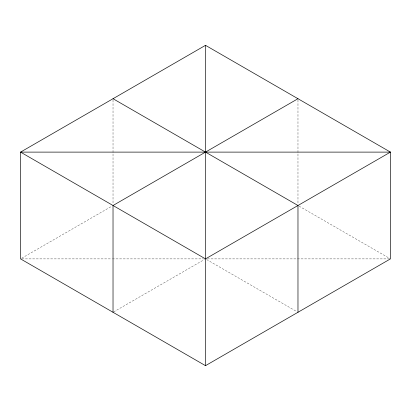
<?xml version="1.0" encoding="UTF-8"?>
<svg xmlns="http://www.w3.org/2000/svg" width="411" height="411" viewBox="0 0 411 411"><rect width="100%" height="100%" fill="white"/><g stroke="black" fill="none" stroke-linecap="round" stroke-linejoin="round"><path stroke-width="0.31" stroke-dasharray="2.06 1.54" d="M21.66 258.252L111.915 206.142M113.58 311.959L204.39 259.531M21.834 258.889L111.741 258.889M112.383 258.889L203.573 258.889M207.421 258.889L389.171 258.889M299.085 206.142L389.895 258.57M206.61 259.531L296.865 311.641M297.975 99.996L297.975 204.221M113.025 99.996L113.025 204.221"/><path stroke-width="0.62" d="M205.5 45.328L20.55 152.111L20.55 258.889L205.5 365.672L390.45 258.889L390.45 152.111L205.5 45.328L205.5 365.672M297.975 98.717L113.025 205.5L113.025 312.283M113.025 98.717L297.975 205.5L297.975 312.283M390.45 152.111L205.5 258.889L20.55 152.111L390.45 152.111"/></g></svg>
